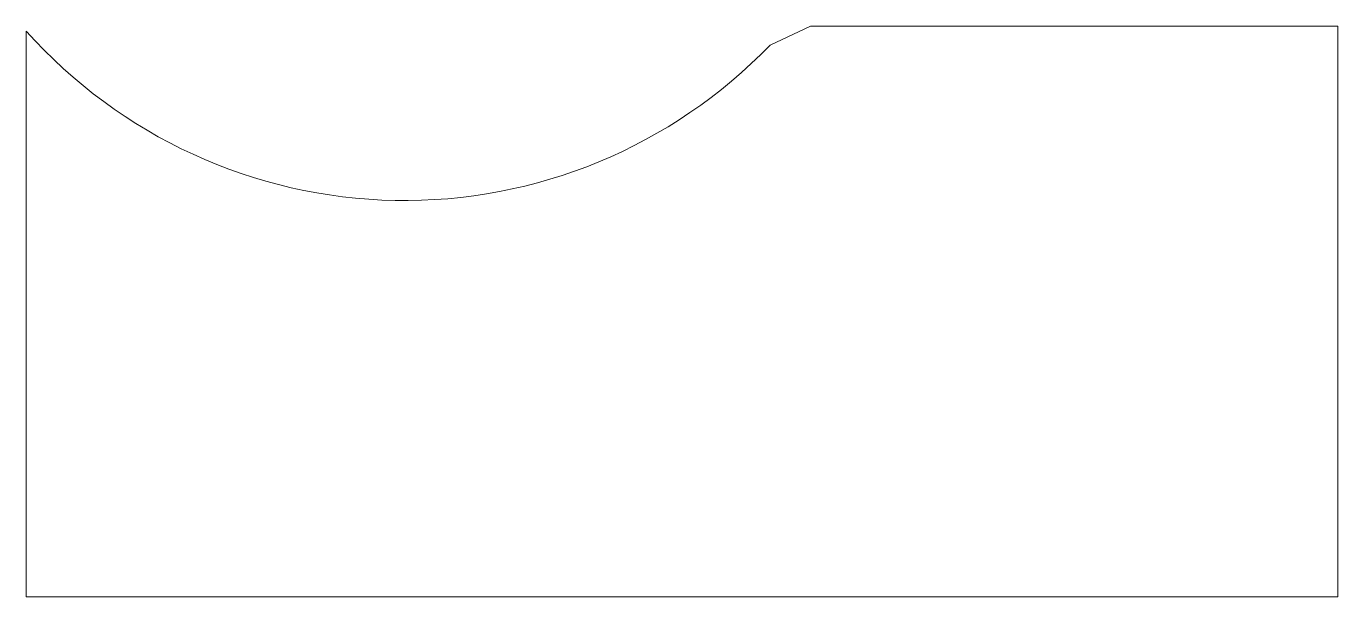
# Model space of a CAD drawing. Header units: millimetres. Extents: x -348 to 99, y 7 to 201.
import ezdxf

# ---------------------------------------------------------------- set-up
doc = ezdxf.new("R2010")
doc.units = ezdxf.units.MM

msp = doc.modelspace()

# ---------------------------------------------------------------- linework, layer by layer
at = {"color": 7, "linetype": 'Continuous', "lineweight": 15}
for p, q in [((-94.55, 194.97), (-80.78, 201.38)), ((99, 201.38), (-80.78, 201.38)), ((99, 7), (99, 201.38)), ((-348.14, 199.73), (-348.14, 7)), ((99, 7), (-348.14, 7))]:
    msp.add_line(p, q, dxfattribs=at)
msp.add_arc((-219.14, 315), 173, 221.7838, 316.0693, dxfattribs=at)

doc.saveas('drawing.dxf')
